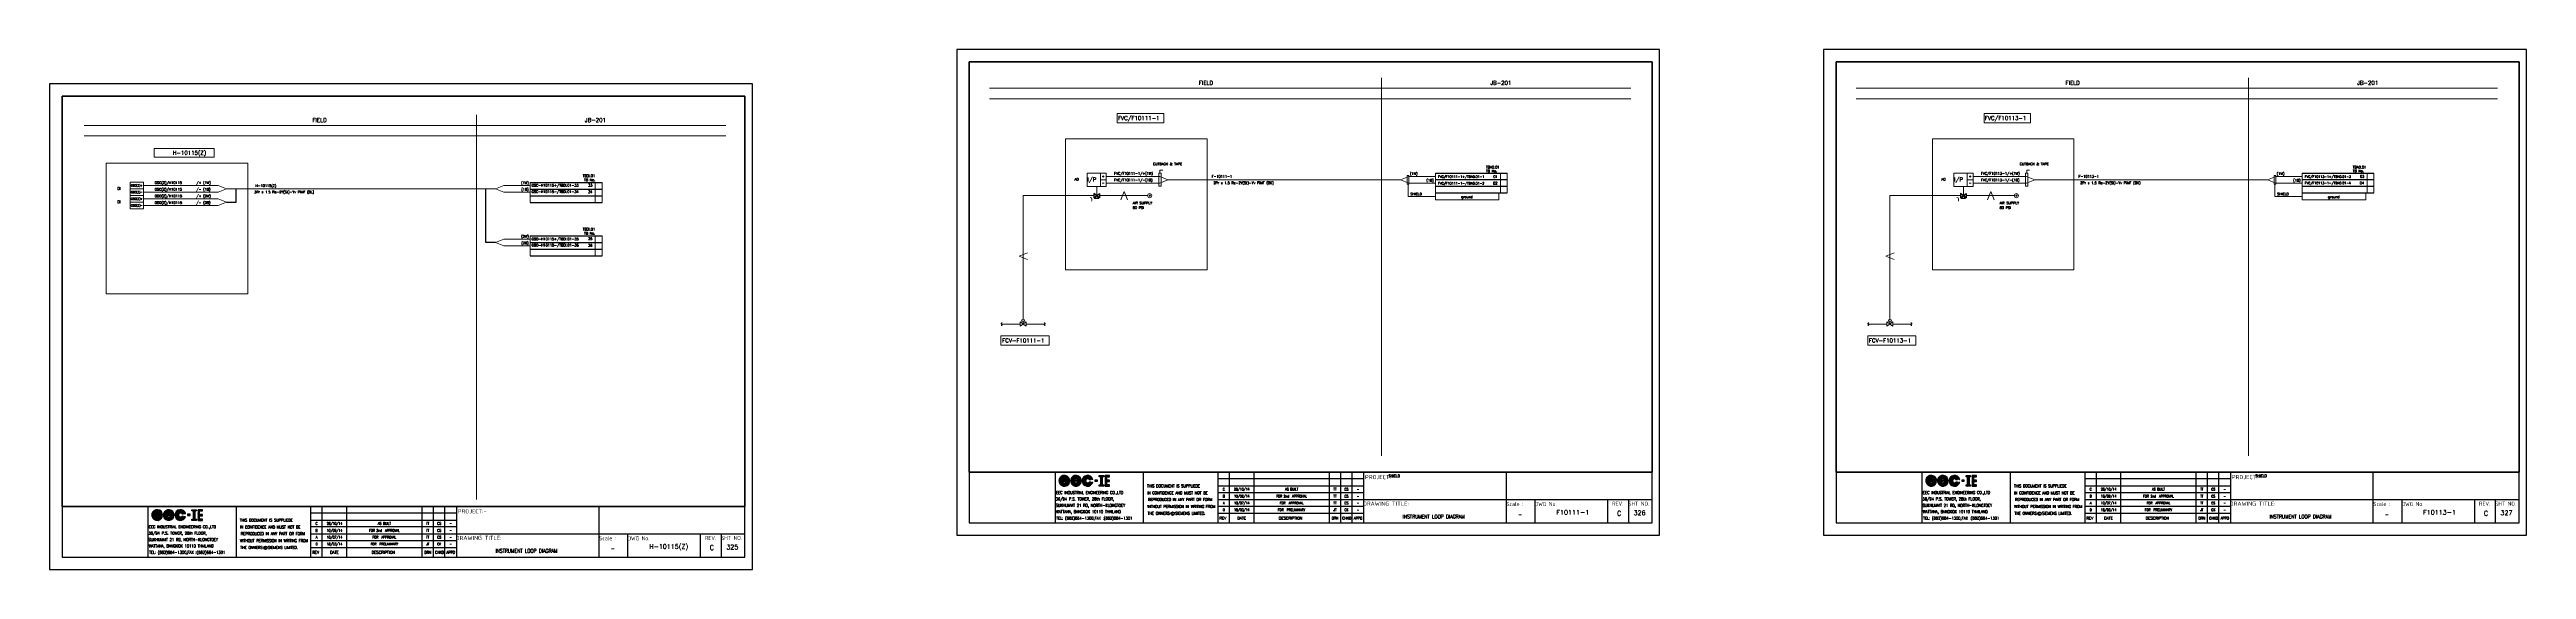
# Model space of a CAD drawing. Header units: millimetres. Extents: x -14942 to 24072, y -50285 to 2207.
# Drawn here: x 14235 to 15726, y -4898 to -4585 of the extents above; entities that cross this region are included whole.
import ezdxf
from ezdxf.enums import TextEntityAlignment as Align

# ---------------------------------------------------------------- set-up
doc = ezdxf.new("R2010")
doc.units = ezdxf.units.MM
doc.header["$MEASUREMENT"] = 0
doc.layers.get('0').update_dxf_attribs({"linetype": 'CONTINUOUS'})
for name, color, linetype in [('52049_PAPER A4$0$Frame_A1', 253, 'CONTINUOUS'), ('BORDER', 3, 'CONTINUOUS'), ('INSTRU', 4, 'CONTINUOUS'), ('INSTRUMENT', 1, 'CONTINUOUS'), ('LINE', 3, 'CONTINUOUS'), ('TEXT', 2, 'CONTINUOUS')]:
    doc.layers.add(name, color=color, linetype=linetype)
doc.styles.add('52049_PAPER A4$0$ISO Proportional', font='isocp.shx')
doc.styles.add('52049_PAPER A4$0$ROMANS', font='isocp.shx')
doc.styles.add('52049_PAPER A4$0$Romans-title', font='romans.shx')
doc.styles.add('ROMANS', font='romans')

# ---------------------------------------------------------------- blocks, each defined once
blk = doc.blocks.new('V-3WAY')
at = {"color": 3, "linetype": 'Continuous'}
for points in [[(1.75, -1.25), (-1.75, 1.25), (-1.75, -1.25), (1.75, 1.25)], [(1.25, -1.75), (-1.25, -1.75), (0, 0)]]:
    blk.add_lwpolyline(points, close=True, dxfattribs=at)
blk = doc.blocks.new('40BK')
at = {"color": 1, "style": 'ROMANS'}
blk.add_text('~', height=2, dxfattribs=at).set_placement((0, 0.2), align=Align.MIDDLE_CENTER)
blk = doc.blocks.new('52049_PAPER A4$0$eec-ie')
at = {"layer": '52049_PAPER A4$0$Frame_A1', "color": 0, "lineweight": -3}
for p, q in [((0, 0), (0.87, 0.87)), ((0, -0.08), (0.3, 0.22)), ((0, -0.16), (0.26, 0.1)), ((0, -0.23), (0.24, 0)), ((0.01, 0.09), (0.78, 0.86)), ((0.04, 0.2), (0.68, 0.83)), ((0.09, 0.32), (0.55, 0.78)), ((0.26, 0.57), (0.3, 0.62)), ((0.34, -0.12), (1, 0.53)), ((0.35, -0.04), (0.92, 0.53)), ((0.35, -0.19), (1.07, 0.52)), ((0.36, 0.05), (0.82, 0.51)), ((0.37, -0.26), (0.66, 0.04)), ((0.39, -0.32), (0.74, 0.04)), ((0.4, 0.17), (0.7, 0.47)), ((0.41, -0.37), (0.82, 0.04)), ((1.69, 0.04), (0.64, 0.04)), ((0.65, 0.57), (0.96, 0.88)), ((0.68, -0.17), (0.9, 0.04)), ((0.76, -0.17), (0.98, 0.04)), ((0.77, 0.62), (1.03, 0.88)), ((0.84, -0.17), (1.05, 0.04)), ((0.87, 0.64), (1.1, 0.87)), ((0.87, 0.25), (1.13, 0.51)), ((0.92, -0.17), (1.13, 0.04)), ((0.95, 0.64), (1.17, 0.86)), ((0.96, 0.26), (1.19, 0.49)), ((1, -0.17), (1.21, 0.04)), ((1.03, 0.64), (1.23, 0.84)), ((1.03, 0.25), (1.24, 0.46)), ((1.07, -0.17), (1.29, 0.04)), ((1.09, 0.24), (1.29, 0.44)), ((1.1, 0.63), (1.29, 0.82)), ((1.15, 0.21), (1.34, 0.4)), ((1.15, -0.17), (1.37, 0.04)), ((1.16, 0.62), (1.35, 0.8)), ((1.19, 0.18), (1.38, 0.37)), ((1.22, 0.6), (1.4, 0.78)), ((1.22, 0.15), (1.54, 0.15)), ((1.23, -0.17), (1.44, 0.04)), ((1.25, 0.15), (1.42, 0.33)), ((1.28, 0.57), (1.45, 0.75)), ((1.31, -0.17), (1.52, 0.04)), ((1.32, 0.15), (1.46, 0.29)), ((1.33, 0.55), (1.5, 0.72)), ((1.38, 0.52), (1.54, 0.69)), ((1.39, -0.17), (1.6, 0.04)), ((1.4, 0.15), (1.49, 0.24)), ((1.42, 0.49), (1.59, 0.65)), ((1.46, 0.45), (1.63, 0.62)), ((1.46, -0.17), (1.68, 0.04)), ((1.48, 0.15), (1.52, 0.19)), ((1.5, 0.41), (1.67, 0.58)), ((1.54, 0.37), (1.71, 0.54)), ((1.54, -0.17), (1.9, 0.18)), ((1.57, 0.33), (1.74, 0.49)), ((1.6, 0.28), (1.77, 0.45)), ((1.62, -0.17), (1.91, 0.12)), ((1.63, 0.23), (1.8, 0.4)), ((1.65, 0.17), (1.83, 0.35)), ((1.67, 0.11), (1.86, 0.3)), ((1.69, 0.05), (1.88, 0.24)), ((1.7, -0.17), (1.93, 0.06)), ((2.09, -0.09), (2.37, 0.19)), ((2.1, -0.01), (2.51, 0.41)), ((2.1, -0.17), (2.34, 0.08)), ((2.11, 0.08), (2.88, 0.86)), ((2.13, 0.18), (2.78, 0.83)), ((2.18, 0.31), (2.65, 0.78)), ((2.31, 0.52), (2.45, 0.65)), ((2.44, -0.05), (3.02, 0.52)), ((2.44, -0.13), (3.1, 0.52)), ((2.45, -0.2), (2.78, 0.13)), ((2.46, 0.04), (2.93, 0.51)), ((2.46, -0.26), (2.76, 0.04)), ((2.48, -0.32), (2.84, 0.04)), ((2.49, 0.15), (2.81, 0.47)), ((2.56, 0.45), (2.97, 0.87)), ((2.72, -0.17), (2.92, 0.04)), ((2.73, 0.04), (3.79, 0.04)), ((2.77, 0.59), (3.06, 0.87)), ((2.79, -0.17), (3, 0.04)), ((2.84, 0.19), (3.17, 0.51)), ((2.87, -0.17), (3.08, 0.04)), ((2.89, 0.63), (3.13, 0.87)), ((2.95, -0.17), (3.15, 0.04)), ((2.98, 0.64), (3.2, 0.86)), ((2.98, 0.26), (3.23, 0.5)), ((3.03, -0.17), (3.23, 0.04)), ((3.06, 0.65), (3.27, 0.85)), ((3.07, 0.26), (3.29, 0.48)), ((3.11, -0.17), (3.31, 0.04)), ((3.14, 0.64), (3.33, 0.83)), ((3.14, 0.25), (3.34, 0.46)), ((3.18, -0.17), (3.39, 0.04)), ((3.2, 0.24), (3.39, 0.43)), ((3.21, 0.63), (3.39, 0.81)), ((3.25, 0.21), (3.44, 0.4)), ((3.26, -0.17), (3.47, 0.04)), ((3.27, 0.62), (3.44, 0.79)), ((3.29, 0.18), (3.48, 0.36)), ((3.62, 0.16), (3.31, 0.16)), ((3.33, 0.6), (3.5, 0.77)), ((3.34, -0.17), (3.54, 0.04)), ((3.36, 0.16), (3.52, 0.32)), ((3.38, 0.57), (3.55, 0.74)), ((3.42, -0.17), (3.62, 0.04)), ((3.43, 0.55), (3.59, 0.71)), ((3.43, 0.16), (3.55, 0.28)), ((3.48, 0.52), (3.64, 0.68)), ((3.5, -0.17), (3.7, 0.04)), ((3.51, 0.16), (3.58, 0.23)), ((3.52, 0.48), (3.68, 0.64)), ((3.57, 0.45), (3.72, 0.61)), ((3.57, -0.17), (3.78, 0.04)), ((3.59, 0.16), (3.61, 0.18)), ((3.6, 0.41), (3.76, 0.57)), ((3.64, 0.37), (3.8, 0.53)), ((3.65, -0.17), (3.99, 0.17)), ((3.67, 0.32), (3.83, 0.48)), ((3.7, 0.27), (3.87, 0.44)), ((3.73, 0.22), (3.9, 0.39)), ((3.73, -0.17), (4, 0.11)), ((3.75, 0.17), (3.92, 0.34)), ((3.77, 0.11), (3.95, 0.28)), ((3.79, 0.05), (3.97, 0.23)), ((3.81, -0.17), (4.02, 0.04)), ((4.18, -0.03), (4.57, 0.36)), ((4.18, -0.11), (4.47, 0.18)), ((4.18, -0.18), (4.43, 0.07)), ((4.19, 0.06), (5, 0.86)), ((4.21, 0.16), (4.9, 0.84)), ((4.25, 0.28), (4.78, 0.8)), ((4.34, 0.45), (4.61, 0.71)), ((4.53, -0.15), (5.2, 0.53)), ((4.53, -0.07), (5.13, 0.53)), ((4.54, 0.02), (5.04, 0.52)), ((4.54, -0.22), (4.86, 0.1)), ((4.57, 0.12), (4.93, 0.49)), ((4.69, 0.48), (5.08, 0.87)), ((4.69, 0.32), (4.73, 0.37)), ((4.88, 0.59), (5.16, 0.88)), ((4.96, 0.2), (5.27, 0.52)), ((4.99, 0.63), (5.24, 0.87)), ((5.08, 0.64), (5.31, 0.86)), ((5.09, 0.25), (5.33, 0.5)), ((5.16, 0.64), (5.37, 0.85)), ((5.17, 0.26), (5.39, 0.48)), ((5.24, 0.64), (5.43, 0.83)), ((5.24, 0.25), (5.44, 0.46)), ((5.3, 0.63), (5.49, 0.82)), ((5.3, 0.23), (5.49, 0.43)), ((5.35, 0.2), (5.54, 0.39)), ((5.37, 0.61), (5.55, 0.79)), ((5.39, 0.17), (5.58, 0.36)), ((5.4, 0.15), (5.72, 0.15)), ((5.42, 0.59), (5.6, 0.77)), ((5.46, 0.15), (5.62, 0.32)), ((5.48, 0.57), (5.65, 0.74)), ((5.53, 0.54), (5.7, 0.71)), ((5.53, 0.15), (5.65, 0.27)), ((5.58, 0.51), (5.74, 0.68)), ((5.61, 0.15), (5.68, 0.23)), ((5.62, 0.47), (5.79, 0.64)), ((5.66, 0.44), (5.83, 0.6)), ((5.69, 0.15), (5.71, 0.18)), ((5.7, 0.4), (5.87, 0.56)), ((5.73, 0.36), (5.9, 0.52)), ((5.77, 0.31), (5.94, 0.48)), ((5.8, 0.26), (5.97, 0.43)), ((5.82, 0.21), (6, 0.38)), ((5.85, 0.15), (6.02, 0.33)), ((6.09, 0.15), (5.85, 0.15)), ((5.92, 0.15), (6.05, 0.28)), ((6, 0.15), (6.07, 0.22)), ((6.08, 0.15), (6.09, 0.16)), ((6.9, 0.04), (6.46, 0.04)), ((6.46, 0.04), (6.46, -0.18)), ((6.46, -0.01), (6.51, 0.04)), ((6.46, -0.09), (6.59, 0.04)), ((6.46, -0.17), (6.66, 0.04)), ((6.52, -0.18), (6.74, 0.04)), ((6.6, -0.18), (6.82, 0.04)), ((6.68, -0.18), (6.9, 0.04)), ((6.9, -0.18), (6.9, 0.04)), ((7.23, 0.68), (7.41, 0.86)), ((7.27, 0.64), (7.49, 0.86)), ((7.35, 0.64), (7.57, 0.86)), ((7.43, 0.64), (7.65, 0.86)), ((7.5, 0.64), (7.72, 0.86)), ((7.51, 0.57), (7.8, 0.86)), ((7.51, 0.49), (7.88, 0.86)), ((7.51, 0.41), (7.96, 0.86)), ((7.51, 0.34), (7.78, 0.61)), ((7.51, 0.26), (7.78, 0.53)), ((7.51, 0.18), (7.78, 0.45)), ((7.51, 0.1), (7.78, 0.38)), ((7.51, 0.02), (7.78, 0.3)), ((7.51, -0.05), (7.78, 0.22)), ((7.51, -0.13), (7.78, 0.14)), ((7.51, -0.21), (7.78, 0.07)), ((7.82, 0.64), (8.04, 0.86)), ((7.89, 0.64), (8.06, 0.81)), ((7.97, 0.64), (8.06, 0.73)), ((8.05, 0.64), (8.06, 0.65)), ((8.33, 0.46), (8.74, 0.86)), ((8.33, 0.54), (8.66, 0.86)), ((8.33, 0.38), (8.82, 0.86)), ((8.33, 0.69), (8.5, 0.86)), ((8.33, 0.62), (8.58, 0.86)), ((8.33, 0.3), (8.61, 0.58)), ((8.33, 0.23), (8.61, 0.5)), ((8.33, 0.15), (8.61, 0.42)), ((8.33, 0.07), (8.61, 0.35)), ((8.33, -0.01), (8.61, 0.27)), ((8.33, -0.09), (8.61, 0.19)), ((8.33, -0.16), (8.61, 0.11)), ((8.33, -0.24), (8.61, 0.03)), ((8.33, -0.4), (8.74, 0.01)), ((8.33, -0.32), (8.66, 0.01)), ((8.33, -0.48), (8.82, 0.01)), ((8.67, 0.64), (8.89, 0.86)), ((8.68, -0.21), (8.9, 0.01)), ((8.75, 0.64), (8.97, 0.86)), ((8.75, -0.21), (8.97, 0.01)), ((8.83, 0.64), (9.05, 0.86)), ((8.83, -0.21), (9.05, 0.01)), ((8.91, 0.64), (9.11, 0.84)), ((8.99, 0.64), (9.11, 0.76)), ((9.06, 0.64), (9.11, 0.69)), ((0.02, -0.3), (0.23, -0.08)), ((0.03, -0.36), (0.23, -0.16)), ((0.05, -0.42), (0.24, -0.23)), ((0.07, -0.47), (0.26, -0.29)), ((0.1, -0.53), (0.27, -0.35)), ((0.12, -0.58), (0.3, -0.4)), ((0.15, -0.63), (0.32, -0.46)), ((0.19, -0.67), (0.35, -0.5)), ((0.22, -0.72), (0.39, -0.55)), ((0.26, -0.76), (0.42, -0.59)), ((0.3, -0.8), (0.46, -0.63)), ((0.34, -0.83), (0.5, -0.67)), ((0.38, -0.87), (0.55, -0.7)), ((0.42, -0.9), (0.59, -0.73)), ((0.44, -0.42), (0.64, -0.22)), ((0.47, -0.47), (0.66, -0.27)), ((0.47, -0.93), (0.65, -0.76)), ((0.5, -0.51), (0.69, -0.32)), ((0.52, -0.96), (0.7, -0.78)), ((0.54, -0.55), (0.73, -0.36)), ((0.58, -0.59), (0.78, -0.39)), ((0.58, -0.98), (0.76, -0.8)), ((0.62, -0.17), (1.94, -0.17)), ((0.63, -0.62), (0.83, -0.42)), ((0.63, -1.01), (0.82, -0.82)), ((0.68, -0.65), (0.89, -0.44)), ((0.69, -1.03), (0.89, -0.83)), ((0.73, -0.67), (0.96, -0.45)), ((0.75, -1.04), (0.96, -0.83)), ((0.79, -0.69), (1.04, -0.44)), ((0.82, -1.05), (1.04, -0.83)), ((0.85, -0.71), (1.19, -0.37)), ((0.89, -1.06), (1.14, -0.81)), ((0.92, -0.72), (1.29, -0.34)), ((0.96, -1.07), (1.25, -0.77)), ((1, -0.72), (1.37, -0.34)), ((1.04, -1.06), (1.76, -0.34)), ((1.09, -0.71), (1.45, -0.34)), ((1.13, -1.05), (1.84, -0.34)), ((1.2, -0.67), (1.53, -0.34)), ((1.54, -0.34), (1.22, -0.34)), ((1.23, -1.03), (1.9, -0.36)), ((1.35, -0.99), (1.86, -0.48)), ((1.53, -0.88), (1.76, -0.66)), ((1.65, -0.38), (1.68, -0.34)), ((1.91, -0.34), (1.66, -0.34)), ((1.78, -0.17), (1.94, -0.01)), ((1.85, -0.17), (1.94, -0.09)), ((1.93, -0.17), (1.94, -0.17)), ((2.1, -0.24), (2.32, -0.02)), ((2.11, -0.3), (2.32, -0.1)), ((2.13, -0.36), (2.32, -0.17)), ((2.15, -0.42), (2.33, -0.24)), ((2.17, -0.48), (2.35, -0.3)), ((2.2, -0.53), (2.37, -0.36)), ((2.22, -0.58), (2.39, -0.42)), ((2.25, -0.63), (2.42, -0.47)), ((2.29, -0.68), (2.45, -0.51)), ((2.32, -0.72), (2.48, -0.56)), ((2.36, -0.76), (2.52, -0.6)), ((2.4, -0.8), (2.56, -0.64)), ((2.44, -0.84), (2.6, -0.68)), ((2.48, -0.87), (2.64, -0.71)), ((2.51, -0.38), (2.71, -0.17)), ((2.53, -0.9), (2.69, -0.74)), ((2.54, -0.43), (2.73, -0.23)), ((2.57, -0.47), (2.76, -0.28)), ((2.58, -0.93), (2.74, -0.77)), ((2.6, -0.51), (2.79, -0.33)), ((2.63, -0.96), (2.8, -0.79)), ((2.64, -0.55), (2.83, -0.37)), ((2.68, -0.98), (2.86, -0.81)), ((2.69, -0.59), (2.87, -0.4)), ((4.02, -0.17), (2.71, -0.17)), ((2.73, -0.62), (2.93, -0.43)), ((2.74, -1.01), (2.92, -0.82)), ((2.78, -0.65), (2.99, -0.44)), ((2.8, -1.02), (2.99, -0.83)), ((2.84, -0.67), (3.06, -0.45)), ((2.86, -1.04), (3.06, -0.84)), ((2.9, -0.69), (3.14, -0.44)), ((2.92, -1.05), (3.14, -0.83)), ((2.96, -0.7), (3.32, -0.35)), ((2.99, -1.06), (3.24, -0.81)), ((3.03, -0.71), (3.39, -0.35)), ((3.07, -1.06), (3.36, -0.77)), ((3.11, -0.71), (3.47, -0.35)), ((3.15, -1.06), (3.86, -0.35)), ((3.2, -0.7), (3.55, -0.35)), ((3.24, -1.04), (3.94, -0.35)), ((3.31, -0.35), (3.62, -0.35)), ((3.32, -0.65), (3.62, -0.36)), ((3.35, -1.02), (3.98, -0.38)), ((3.48, -0.97), (3.93, -0.51)), ((3.74, -0.39), (3.78, -0.35)), ((3.76, -0.35), (3.99, -0.35)), ((3.89, -0.17), (4.02, -0.03)), ((3.96, -0.17), (4.03, -0.11)), ((4.19, -0.25), (4.42, -0.03)), ((4.21, -0.32), (4.41, -0.11)), ((4.22, -0.38), (4.42, -0.18)), ((4.24, -0.44), (4.43, -0.25)), ((4.26, -0.49), (4.45, -0.31)), ((4.29, -0.54), (4.47, -0.37)), ((4.32, -0.59), (4.49, -0.42)), ((4.35, -0.64), (4.52, -0.47)), ((4.38, -0.69), (4.55, -0.52)), ((4.42, -0.73), (4.58, -0.56)), ((4.45, -0.77), (4.62, -0.6)), ((4.49, -0.81), (4.66, -0.64)), ((4.53, -0.84), (4.7, -0.68)), ((4.56, -0.28), (4.8, -0.03)), ((4.58, -0.33), (4.8, -0.11)), ((4.58, -0.88), (4.75, -0.71)), ((4.6, -0.39), (4.81, -0.18)), ((4.62, -0.91), (4.8, -0.74)), ((4.63, -0.44), (4.83, -0.24)), ((4.66, -0.48), (4.86, -0.29)), ((4.67, -0.94), (4.85, -0.77)), ((4.7, -0.52), (4.89, -0.33)), ((4.72, -0.97), (4.9, -0.79)), ((4.74, -0.56), (4.93, -0.37)), ((4.78, -0.6), (4.98, -0.4)), ((4.78, -0.99), (4.96, -0.81)), ((4.83, -0.63), (5.03, -0.43)), ((4.83, -1.01), (5.03, -0.82)), ((4.88, -0.66), (5.09, -0.44)), ((4.89, -1.03), (5.1, -0.83)), ((4.93, -0.68), (5.17, -0.45)), ((4.96, -1.05), (5.17, -0.83)), ((4.99, -0.7), (5.26, -0.43)), ((5.02, -1.06), (5.26, -0.82)), ((5.06, -0.71), (5.43, -0.34)), ((5.09, -1.06), (5.36, -0.8)), ((5.13, -0.72), (5.5, -0.34)), ((5.17, -1.07), (5.49, -0.75)), ((5.21, -0.71), (5.58, -0.34)), ((5.25, -1.06), (5.97, -0.34)), ((5.3, -0.7), (5.66, -0.34)), ((5.35, -1.05), (6.05, -0.34)), ((5.72, -0.34), (5.4, -0.34)), ((5.43, -0.65), (5.71, -0.37)), ((5.45, -1.02), (6.07, -0.4)), ((5.58, -0.96), (6.02, -0.53)), ((5.81, -0.43), (5.89, -0.34)), ((5.85, -0.34), (6.09, -0.34)), ((6.46, -0.18), (6.9, -0.18)), ((6.75, -0.18), (6.9, -0.04)), ((6.83, -0.18), (6.9, -0.12)), ((7.23, -0.95), (7.34, -0.84)), ((7.23, -0.88), (7.26, -0.84)), ((7.23, -1.03), (7.42, -0.84)), ((7.28, -1.07), (7.5, -0.84)), ((7.35, -1.07), (7.78, -0.64)), ((7.43, -1.07), (7.78, -0.71)), ((7.51, -0.29), (7.78, -0.01)), ((7.51, -0.37), (7.78, -0.09)), ((7.51, -0.44), (7.78, -0.17)), ((7.51, -0.52), (7.78, -0.25)), ((7.51, -0.6), (7.78, -0.32)), ((7.51, -0.68), (7.78, -0.4)), ((7.51, -0.76), (7.78, -0.48)), ((7.51, -0.83), (7.78, -0.56)), ((7.51, -1.07), (7.78, -0.79)), ((7.59, -1.07), (7.81, -0.84)), ((7.67, -1.07), (7.89, -0.84)), ((7.74, -1.07), (7.96, -0.84)), ((7.82, -1.07), (8.04, -0.84)), ((7.9, -1.07), (8.06, -0.91)), ((7.98, -1.07), (8.06, -0.98)), ((8.06, -1.07), (8.06, -1.06)), ((8.33, -0.55), (8.61, -0.28)), ((8.33, -0.63), (8.61, -0.36)), ((8.33, -0.71), (8.61, -0.43)), ((8.33, -0.79), (8.61, -0.51)), ((8.33, -0.86), (8.61, -0.59)), ((8.33, -0.94), (8.61, -0.67)), ((8.33, -1.02), (8.61, -0.75)), ((8.37, -1.07), (8.61, -0.82)), ((8.45, -1.07), (8.67, -0.84)), ((8.52, -1.07), (8.74, -0.84)), ((8.6, -1.07), (8.82, -0.84)), ((8.68, -1.07), (8.9, -0.84)), ((8.76, -1.07), (8.98, -0.84)), ((8.84, -1.07), (9.06, -0.84)), ((8.91, -0.21), (9.11, -0.02)), ((8.91, -1.07), (9.11, -0.87)), ((8.99, -0.21), (9.11, -0.09)), ((8.99, -1.07), (9.11, -0.95)), ((9.07, -0.21), (9.11, -0.17)), ((9.07, -1.07), (9.11, -1.03))]:
    blk.add_line(p, q, dxfattribs=at)
for points in [[(7.23, 0.86), (8.06, 0.86), (8.06, 0.64), (7.78, 0.64), (7.78, -0.84), (8.06, -0.84), (8.06, -1.07), (7.23, -1.07), (7.23, -0.84), (7.51, -0.84), (7.51, 0.64), (7.23, 0.64)], [(8.61, 0.01), (8.61, 0.64), (9.11, 0.64), (9.11, 0.86), (8.33, 0.86), (8.33, -1.07), (9.11, -1.07), (9.11, -0.84), (8.61, -0.84), (8.61, -0.21), (9.11, -0.21), (9.11, 0.01)]]:
    blk.add_lwpolyline(points, close=True, dxfattribs=at)
for centre, radius, start, end in [((0.97, -0.09), 0.972, 355.3439, 345.1466), ((0.97, -0.09), 0.737, 10.5243, 340.256), ((0.97, -0.09), 0.623, 23.5697, 336.4303), ((0.97, -0.09), 0.354, 44.7876, 157.6107), ((3.06, -0.09), 0.967, 355.6074, 344.7747), ((3.06, -0.09), 0.742, 10.0766, 339.9937), ((3.06, -0.09), 0.618, 24.2545, 335.7455), ((3.06, -0.09), 0.358, 45.1096, 158.7579), ((5.15, -0.09), 0.972, 14.8534, 345.1466), ((5.15, -0.09), 0.737, 19.744, 340.256), ((5.15, -0.09), 0.623, 23.5697, 336.4303), ((5.15, -0.09), 0.354, 44.7876, 315.2124), ((0.97, -0.09), 0.354, 192.8901, 315.2124), ((3.06, -0.09), 0.358, 191.9242, 314.8904)]:
    blk.add_arc(centre, radius, start, end, dxfattribs=at)
blk = doc.blocks.new('52049_PAPER A4$0$eec logo')
at = {"color": 7, "xscale": 2.786697286423482, "yscale": 2.786697286423482, "zscale": 2.786697286423482}
blk.add_blockref('52049_PAPER A4$0$eec-ie', (50, 25.9), dxfattribs=at)
blk = doc.blocks.new('A$C089E5181')
at = {"color": 3}
for p, q in [((-415.5, 38), (-4.5, 38)), ((-363.9, 38), (-363.9, 7.5)), ((-310.8, 38), (-310.8, 7.5)), ((-265.7, 7.5), (-265.7, 38)), ((-258.9, 7.5), (-258.9, 38)), ((-244.1, 7.5), (-244.1, 38)), ((-198.8, 7.5), (-198.8, 38)), ((-191.9, 7.5), (-191.9, 38)), ((-185.1, 7.5), (-185.1, 38)), ((-178.2, 38), (-178.2, 7.5)), ((-92.4, 38), (-92.4, 7.5)), ((-178.2, 21.5), (-4.5, 21.5)), ((-75.1, 21.5), (-75.1, 7.5)), ((-31.4, 21.5), (-31.4, 7.5)), ((-18.8, 21.5), (-18.8, 7.5)), ((-265.7, 13.2), (-178.2, 13.2))]:
    blk.add_line(p, q, dxfattribs=at)
at = {"color": 1}
for p, q in [((-178.2, 33.9), (-265.7, 33.9)), ((-265.7, 29.7), (-178.2, 29.7)), ((-178.2, 25.6), (-265.7, 25.6)), ((-265.7, 21.5), (-178.2, 21.5)), ((-178.2, 17.3), (-265.7, 17.3))]:
    blk.add_line(p, q, dxfattribs=at)
at = {"color": 7}
for p, q in [((-4.5, 38), (-96.4, 38)), ((-92.4, 38), (-92.4, 19.9))]:
    blk.add_line(p, q, dxfattribs=at)
blk.add_lwpolyline([(0, 0), (0, 292.5), (-423, 292.5), (-423, 0)], close=True, dxfattribs=at)
blk.add_lwpolyline([(-415.5, 285), (-4.5, 285), (-4.5, 38), (-415.5, 38)], close=True)
at = {"color": 3}
blk.add_lwpolyline([(-4.5, 7.5), (-4.5, 285), (-415.5, 285), (-415.5, 7.5)], close=True, dxfattribs=at)
at = {"color": 2}
blk.add_circle((-293.1, 13), 1.05, dxfattribs=at)
at = {"color": 3, "xscale": 1.200000000000001, "yscale": 1.200000000000001, "zscale": 1.200000000000001}
blk.add_blockref('52049_PAPER A4$0$eec logo', (-421.5, 2), dxfattribs=at)
at = {"color": 2, "style": '52049_PAPER A4$0$Romans-title', "width": 0.8}
for s, p in [('THIS DOCUMENT IS SUPPLIEDE', (-292.6, 29.7)), ('IN CONFIDENCE AND MUST NOT BE', (-290.2, 25.5)), (' WITHOUT PERMISSION IN WRITING FROM ', (-287.9, 17.3)), (' REPRODUCED IN ANY PART OR FORM', (-289.1, 21.5)), ('THE OWNERS   SIEMENS LIMITED. ', (-290.3, 13.2))]:
    blk.add_text(s, height=1.75, dxfattribs=at).set_placement(p, align=Align.MIDDLE)
at = {"color": 2, "style": '52049_PAPER A4$0$ISO Proportional'}
for s, height, p in [('PROJECT:-', 2.48, (-168.6, 35)), ('DRAWING TITLE:', 2.482, (-164.8, 19))]:
    blk.add_text(s, height=height, dxfattribs=at).set_placement(p, align=Align.MIDDLE_CENTER)
at = {"color": 2, "style": '52049_PAPER A4$0$Romans-title'}
for s, height, width, p in [('36/94 P.S. TOWER, 28th FLOOR,', 1.75, 0.9, (-363.5, 21, -1.8)), ('SUKHUMVIT 21 RD, NORTH-KLONGTOEY', 1.75, 0.9, (-363.5, 17.1, -1.8)), ('WATTANA, BANGKOK 10110 THAILAND ', 1.75, 0.9, (-363.3, 13.3, -1.8)), ('EEC INDUSTRIAL ENGINEERING CO.,LTD', 1.75, 0.9, (-363.3, 24.8)), ('TEL: (662)664-1300,FAX :(662)664-1301', 1.75, 0.9, (-363.1, 9.4, -1.8)), ('DRN', 1.65, 0.8, (-197.4, 9.5)), ('CHKD', 1.65, 0.8, (-191, 9.5)), ('APPD', 1.65, 0.8, (-184.1, 9.5))]:
    blk.add_text(s, height=height, dxfattribs=dict(at, width=width)).set_placement(p)
at = {"color": 2}
for s, height, style, width, p in [('C', 1.5, '52049_PAPER A4$0$Romans-title', 0.8, (-262.3, 27.7)), ('A', 1.5, '52049_PAPER A4$0$Romans-title', 0.8, (-262.3, 19.4)), ('0', 1.5, '52049_PAPER A4$0$Romans-title', 0.8, (-262.3, 15.3)), ('B', 1.5, '52049_PAPER A4$0$Romans-title', 0.8, (-262.3, 23.5)), ('28/10/14', 1.5, '52049_PAPER A4$0$Romans-title', 0.8, (-251.5, 27.7)), ('10/09/14', 1.5, '52049_PAPER A4$0$Romans-title', 0.8, (-251.5, 23.5)), ('10/07/14', 1.5, '52049_PAPER A4$0$Romans-title', 0.8, (-251.5, 19.4)), ('18/03/14', 1.5, '52049_PAPER A4$0$Romans-title', 0.8, (-251.5, 15.3)), ('FOR 2nd  APPROVAL', 1.5, '52049_PAPER A4$0$Romans-title', 0.8, (-221.5, 23.5)), ('FOR  PRELIMINARY', 1.5, '52049_PAPER A4$0$Romans-title', 0.8, (-221.5, 15.3)), ('FOR  APPROVAL', 1.5, '52049_PAPER A4$0$Romans-title', 0.8, (-221.5, 19.4)), ('AS BUILT', 1.5, '52049_PAPER A4$0$Romans-title', 0.8, (-221.5, 27.7)), ('TT', 1.5, '52049_PAPER A4$0$Romans-title', 0.8, (-195.4, 27.7)), ('TT', 1.5, '52049_PAPER A4$0$Romans-title', 0.8, (-195.4, 23.5)), ('TT', 1.5, '52049_PAPER A4$0$Romans-title', 0.8, (-195.4, 19.4)), ('JT', 1.5, '52049_PAPER A4$0$Romans-title', 0.8, (-195.4, 15.3)), ('CS', 1.5, '52049_PAPER A4$0$Romans-title', 0.8, (-188.5, 27.7)), ('CS', 1.5, '52049_PAPER A4$0$Romans-title', 0.8, (-188.5, 23.5)), ('CS', 1.5, '52049_PAPER A4$0$Romans-title', 0.8, (-188.5, 19.4)), ('CK', 1.5, '52049_PAPER A4$0$Romans-title', 0.8, (-188.5, 15.3)), ('-', 1.5, '52049_PAPER A4$0$Romans-title', 0.8, (-181.6, 27.7)), ('-', 1.5, '52049_PAPER A4$0$Romans-title', 0.8, (-181.6, 23.5)), ('-', 1.5, '52049_PAPER A4$0$Romans-title', 0.8, (-181.6, 19.4)), ('-', 1.5, '52049_PAPER A4$0$Romans-title', 0.8, (-181.6, 15.3)), ('Scale :', 2.48, '52049_PAPER A4$0$ROMANS', 0.9, (-87.1, 18.8)), ('DWG No.', 2.48, '52049_PAPER A4$0$ROMANS', 0.9, (-68.6, 18.8)), ('REV.', 2.48, '52049_PAPER A4$0$ROMANS', 0.9, (-25.2, 19)), ('SHT NO.', 2.48, '52049_PAPER A4$0$ROMANS', 0.9, (-12.6, 19)), ('-', 2.25, '52049_PAPER A4$0$Romans-title', 0.8, (-84, 12.5)), ('C', 3, '52049_PAPER A4$0$Romans-title', 0.8, (-24.4, 13.2))]:
    blk.add_text(s, height=height, dxfattribs=dict(at, style=style, width=width)).set_placement(p, align=Align.MIDDLE_CENTER)
at = {"color": 2, "style": '52049_PAPER A4$0$Romans-title'}
blk.add_text('C', height=1.19, dxfattribs=at).set_placement((-293.1, 13), align=Align.MIDDLE)
for s, height, p in [('REV', 1.65, (-264.9, 9.5)), ('DATE', 1.65, (-254.2, 9.5)), ('DESCRIPTION', 1.655, (-229.2, 9.5))]:
    blk.add_text(s, height=height, dxfattribs=at).set_placement(p)
at = {"layer": 'TEXT', "style": 'ROMANS', "width": 0.8}
blk.add_text('INSTRUMENT LOOP DIAGRAM ', height=2.25, dxfattribs=at).set_placement((-135.3, 11.2), align=Align.MIDDLE_CENTER)
blk = doc.blocks.new('Box')
at = {"layer": 'INSTRU', "color": 7, "lineweight": 13}
for p, q in [((660.5, -1853.3), (660.5, -1865.3)), ((699.6, -1853.3), (699.6, -1865.3)), ((703.7, -1853.3), (703.7, -1865.3))]:
    blk.add_line(p, q, dxfattribs=at)
at = {"layer": 'INSTRUMENT', "color": 7}
for p, q in [((660.5, -1853.3), (703.7, -1853.3)), ((660.5, -1857.3), (703.7, -1857.3)), ((660.5, -1861.3), (703.7, -1861.3)), ((660.5, -1865.3), (703.7, -1865.3))]:
    blk.add_line(p, q, dxfattribs=at)
blk = doc.blocks.new('AA')
at = {"layer": 'INSTRU', "color": 7, "lineweight": 13}
for p, q in [((660.4, -1836.1), (674.5, -1836.1)), ((660.4, -1836.1), (660.4, -1840.1)), ((660.4, -1840.1), (698.6, -1840.1)), ((667.7, -1836.1), (698.6, -1836.1)), ((698.6, -1836.1), (698.6, -1840.1))]:
    blk.add_line(p, q, dxfattribs=at)
at = {"layer": 'TEXT', "color": 7, "lineweight": 13, "style": 'ROMANS'}
blk.add_text('ground', height=1.5, dxfattribs=at).set_placement((675.9, -1839.1))

msp = doc.modelspace()

# ---------------------------------------------------------------- linework, layer by layer
at = {"color": 7, "lineweight": 13}
for p, q in [((14819.6, -4748.6), (14823.1, -4751.1)), ((14819.6, -4751.1), (14823.1, -4748.6)), ((14819.6, -4748.6), (14819.6, -4751.1)), ((14820.3, -4748), (14822.4, -4748)), ((14821.3, -4749.9), (14821.3, -4748)), ((14823.1, -4748.6), (14823.1, -4751.1)), ((15341.2, -4748.6), (15344.7, -4751.1)), ((15341.2, -4751.1), (15344.7, -4748.6)), ((15341.2, -4748.6), (15341.2, -4751.1)), ((15341.9, -4748), (15344, -4748)), ((15343, -4749.9), (15343, -4748)), ((15344.7, -4748.6), (15344.7, -4751.1))]:
    msp.add_line(p, q, dxfattribs=at)
for centre in [(14897.5, -4672.5), (15419.1, -4672.5)]:
    msp.add_circle(centre, 1.25, dxfattribs=at)
at = {"layer": 'BORDER', "color": 7, "lineweight": 13, "ltscale": 2.5}
for p, q in [((15037, -4601.6), (15037, -4829.2)), ((15558.7, -4601.6), (15558.7, -4829.2)), ((14492.3, -4623.9), (14492.3, -4855.5))]:
    msp.add_line(p, q, dxfattribs=at)
at = {"layer": 'BORDER', "color": 7, "lineweight": 13}
for p, q in [((14801, -4607.9), (15187, -4607.9)), ((14801, -4614.2), (15187, -4614.2)), ((15322.6, -4607.9), (15708.7, -4607.9)), ((15322.6, -4614.2), (15708.7, -4614.2)), ((14256.2, -4630.2), (14642.3, -4630.2)), ((14256.2, -4636.5), (14642.3, -4636.5))]:
    msp.add_line(p, q, dxfattribs=at)
at = {"layer": 'INSTRU', "color": 7, "lineweight": 13}
for p, q in [((14283.9, -4664.5), (14291.9, -4664.5)), ((14283.9, -4664.5), (14283.9, -4668.5)), ((14291.9, -4664.5), (14291.9, -4668.5)), ((14859.8, -4659), (14871.3, -4659)), ((14859.8, -4659), (14859.8, -4667)), ((14867.8, -4659), (14867.8, -4667)), ((14867.8, -4663), (14871.3, -4663)), ((14871.3, -4659), (14871.3, -4663)), ((14871.3, -4663), (14871.3, -4667)), ((15381.5, -4659), (15393, -4659)), ((15381.5, -4659), (15381.5, -4667)), ((15389.5, -4659), (15389.5, -4667)), ((15389.5, -4663), (15393, -4663)), ((15393, -4659), (15393, -4663)), ((15393, -4663), (15393, -4667)), ((14283.9, -4668.5), (14291.9, -4668.5)), ((14283.9, -4668.5), (14283.9, -4672.5)), ((14283.9, -4672.5), (14291.9, -4672.5)), ((14283.9, -4672.5), (14291.9, -4672.5)), ((14283.9, -4672.5), (14291.9, -4672.5)), ((14283.9, -4672.5), (14283.9, -4676.5)), ((14283.9, -4676.5), (14291.9, -4676.5)), ((14283.9, -4676.5), (14283.9, -4680.5)), ((14283.9, -4680.5), (14291.9, -4680.5)), ((14283.9, -4680.5), (14291.9, -4680.5)), ((14291.9, -4668.5), (14291.9, -4672.5)), ((14291.9, -4672.5), (14291.9, -4676.5)), ((14291.9, -4676.5), (14291.9, -4680.5)), ((14859.8, -4667), (14871.3, -4667)), ((14863.3, -4667), (14871.3, -4667)), ((15381.5, -4667), (15393, -4667)), ((15385, -4667), (15393, -4667))]:
    msp.add_line(p, q, dxfattribs=at)
at = {"layer": 'INSTRUMENT', "color": 7}
for p, q in [((14341.9, -4676.5), (14347.6, -4676.5)), ((14347.6, -4676.5), (14347.6, -4668.5)), ((14498, -4700.7), (14498, -4668.5)), ((14503.8, -4700.7), (14498, -4700.7))]:
    msp.add_line(p, q, dxfattribs=at)
at = {"layer": 'LINE', "color": 7, "lineweight": 13}
for p, q in [((14878, -4623), (14905.9, -4623)), ((14878, -4623), (14878, -4628.6)), ((14878, -4628.6), (14905.9, -4628.6)), ((14905.9, -4623), (14905.9, -4628.6)), ((15399.7, -4623), (15427.6, -4623)), ((15399.7, -4623), (15399.7, -4628.6)), ((15399.7, -4628.6), (15427.6, -4628.6)), ((15427.6, -4623), (15427.6, -4628.6)), ((14298.4, -4644.1), (14334.4, -4644.1)), ((14298.4, -4644.1), (14298.4, -4649.3)), ((14298.4, -4649.3), (14334.4, -4649.3)), ((14334.4, -4644.1), (14334.4, -4649.3)), ((14871.3, -4661), (14903.5, -4661)), ((14871.3, -4665), (14903.5, -4665)), ((14903, -4658.9), (14903, -4666.9)), ((14903, -4658.9), (14904.3, -4658.9)), ((14908.5, -4663), (14903.5, -4661)), ((14903.5, -4665), (14908.5, -4663)), ((14903.6, -4658.9), (14903.6, -4657.2)), ((14903.6, -4657.2), (14905.3, -4657.2)), ((14904.3, -4658.9), (14904.3, -4666.9)), ((14908.5, -4663), (15040.7, -4663)), ((15048.5, -4663), (15040.7, -4663)), ((15048.5, -4663), (15053.5, -4661)), ((15048.5, -4663), (15053.5, -4665)), ((15053.5, -4660.4), (15052.5, -4660.4)), ((15052.5, -4660.4), (15052.5, -4665.6)), ((15053.5, -4665.6), (15052.5, -4665.6)), ((15053, -4665.6), (15053, -4673)), ((15053.5, -4660.4), (15053.5, -4665.6)), ((15069.4, -4661), (15053.5, -4661)), ((15069.4, -4665), (15053.5, -4665)), ((15393, -4661), (15425.1, -4661)), ((15393, -4665), (15425.1, -4665)), ((15424.6, -4658.9), (15424.6, -4666.9)), ((15424.6, -4658.9), (15425.9, -4658.9)), ((15430.1, -4663), (15425.1, -4661)), ((15425.1, -4665), (15430.1, -4663)), ((15425.3, -4658.9), (15425.3, -4657.2)), ((15425.3, -4657.2), (15426.9, -4657.2)), ((15425.9, -4658.9), (15425.9, -4666.9)), ((15430.1, -4663), (15562.4, -4663)), ((15570.2, -4663), (15562.4, -4663)), ((15570.2, -4663), (15575.2, -4661)), ((15570.2, -4663), (15575.2, -4665)), ((15575.2, -4660.4), (15574.2, -4660.4)), ((15574.2, -4660.4), (15574.2, -4665.6)), ((15575.2, -4665.6), (15574.2, -4665.6)), ((15574.7, -4665.6), (15574.7, -4673)), ((15575.2, -4660.4), (15575.2, -4665.6)), ((15591.1, -4661), (15575.2, -4661)), ((15591.1, -4665), (15575.2, -4665)), ((14291.9, -4666.5), (14336.9, -4666.5)), ((14291.9, -4670.5), (14336.9, -4670.5)), ((14291.9, -4674.5), (14336.9, -4674.5)), ((14291.9, -4678.5), (14336.9, -4678.5)), ((14341.9, -4668.5), (14336.9, -4666.5)), ((14336.9, -4670.5), (14341.9, -4668.5)), ((14341.9, -4676.5), (14336.9, -4674.5)), ((14336.9, -4678.5), (14341.9, -4676.5)), ((14341.9, -4668.5), (14503.8, -4668.5)), ((14503.8, -4668.5), (14508.8, -4666.5)), ((14503.8, -4668.5), (14508.8, -4670.5)), ((14524.7, -4666.5), (14508.8, -4666.5)), ((14524.7, -4670.5), (14508.8, -4670.5)), ((14863.8, -4672.5), (14821.3, -4672.5)), ((14821.3, -4672.5), (14821.3, -4747)), ((14862.7, -4675.4), (14862.7, -4674.6)), ((14865.6, -4667), (14865.6, -4672.5)), ((14867.3, -4672.5), (14896.2, -4672.5)), ((14882.1, -4670), (14880.1, -4675)), ((14884.1, -4675), (14882.1, -4670)), ((14903, -4666.9), (14904.3, -4666.9)), ((15069.4, -4673), (15053, -4673)), ((15385.5, -4672.5), (15343, -4672.5)), ((15343, -4672.5), (15343, -4747)), ((15384.3, -4675.4), (15384.3, -4674.6)), ((15387.2, -4667), (15387.2, -4672.5)), ((15389, -4672.5), (15417.9, -4672.5)), ((15403.7, -4670), (15401.7, -4675)), ((15405.7, -4675), (15403.7, -4670)), ((15424.6, -4666.9), (15425.9, -4666.9)), ((15591.1, -4673), (15574.7, -4673)), ((14503.8, -4700.7), (14508.8, -4698.7)), ((14503.8, -4700.7), (14508.8, -4702.7)), ((14524.7, -4698.7), (14508.8, -4698.7)), ((14524.7, -4702.7), (14508.8, -4702.7)), ((14823.9, -4707), (14818.9, -4709)), ((14818.9, -4709), (14823.9, -4711)), ((15345.5, -4707), (15340.5, -4709)), ((15340.5, -4709), (15345.5, -4711)), ((14819.6, -4749.9), (14808.4, -4749.9)), ((14823.1, -4749.9), (14834.2, -4749.9)), ((15341.2, -4749.9), (15330.1, -4749.9)), ((15344.7, -4749.9), (15355.9, -4749.9)), ((14807.9, -4756.9), (14836.9, -4756.9)), ((14807.9, -4756.9), (14807.9, -4762.5)), ((14807.9, -4762.5), (14836.9, -4762.5)), ((14836.9, -4756.9), (14836.9, -4762.5)), ((15329.6, -4756.9), (15358.6, -4756.9)), ((15329.6, -4756.9), (15329.6, -4762.5)), ((15329.6, -4762.5), (15358.6, -4762.5)), ((15358.6, -4756.9), (15358.6, -4762.5))]:
    msp.add_line(p, q, dxfattribs=at)
at = {"layer": 'LINE', "color": 7, "lineweight": 13, "ltscale": 8}
for p, q in [((14846.8, -4717.1), (14846.8, -4638.4)), ((14932, -4638.4), (14846.8, -4638.4)), ((14932, -4717.1), (14932, -4638.4)), ((15368.5, -4717.1), (15368.5, -4638.4)), ((15453.7, -4638.4), (15368.5, -4638.4)), ((15453.7, -4717.1), (15453.7, -4638.4)), ((14269.5, -4731.6), (14269.5, -4652.9)), ((14354.7, -4652.9), (14269.5, -4652.9)), ((14354.7, -4731.6), (14354.7, -4652.9)), ((14932, -4717.1), (14846.8, -4717.1)), ((15453.7, -4717.1), (15368.5, -4717.1)), ((14354.7, -4731.6), (14269.5, -4731.6))]:
    msp.add_line(p, q, dxfattribs=at)
at = {"layer": 'LINE', "color": 7, "lineweight": 13}
for centre in [(14897.5, -4672.5), (15419.1, -4672.5)]:
    msp.add_circle(centre, 0.4, dxfattribs=at)
for centre, radius, end in [((14861.7, -4674.6), 1, 90), ((15383.3, -4674.6), 1, 90), ((14821.3, -4748), 1.05, 180), ((15343, -4748), 1.05, 180)]:
    msp.add_arc(centre, radius, 0, end, dxfattribs=at)
for points in [[(14862.9, -4675.4), (14862.4, -4675.4), (14862.7, -4676.4)], [(15384.6, -4675.4), (15384.1, -4675.4), (15384.3, -4676.4)]]:
    msp.add_solid(points, dxfattribs=at)

# ---------------------------------------------------------------- block references
at = {"layer": 'INSTRUMENT', "color": 1}
for name, p in [('Box', (13864.2, -2811.3)), ('Box', (14409, -2805.6)), ('Box', (14930.6, -2805.6)), ('AA', (14409, -2834.9)), ('AA', (14930.7, -2834.9)), ('Box', (13864.2, -2843.5))]:
    msp.add_blockref(name, p, dxfattribs=at)
at = {"layer": 'LINE', "color": 7, "lineweight": 13}
for name, p in [('A$C089E5181', (15204.4, -4877)), ('A$C089E5181', (15726.1, -4877)), ('A$C089E5181', (14658.4, -4897.6)), ('V-3WAY', (14865.6, -4672.5)), ('V-3WAY', (15387.2, -4672.5))]:
    msp.add_blockref(name, p, dxfattribs=at)
at = {"layer": 'LINE', "color": 7, "lineweight": 13, "xscale": -1, "rotation": 270}
for p in [(14808.3, -4749.9), (15329.9, -4749.9)]:
    msp.add_blockref('40BK', p, dxfattribs=at)
at = {"layer": 'LINE', "color": 7, "lineweight": 13, "rotation": 90}
for p in [(14834.4, -4749.9), (15356, -4749.9)]:
    msp.add_blockref('40BK', p, dxfattribs=at)

# ---------------------------------------------------------------- texts
at = {"layer": 'TEXT', "color": 7, "lineweight": 13, "style": 'ROMANS'}
for s, height, p in [('FIELD', 2.4, (14927.1, -4605.8)), ('JB-201', 2.4, (15102.5, -4605.8)), ('FIELD', 2.4, (15448.7, -4605.8)), ('JB-201', 2.4, (15624.2, -4605.8)), ('FIELD', 2.4, (14393.6, -4628.2)), ('JB-201', 2.4, (14557.6, -4628.2)), ('FVC/F10111-1', 2.4, (14878.4, -4627)), ('FVC/F10113-1', 2.4, (15400.1, -4627)), ('H-10115(Z)', 2.4, (14309.5, -4647.9)), ('GSC(Z)/H10115', 1.5, (14298.7, -4665.5)), ('/+ (1W)', 1.5, (14323.7, -4665.5)), ('H-10115(Z)', 1.5, (14359.3, -4667.3)), ('(1W)', 1.5, (14519.2, -4665.6)), ('GSC-H10115+/TBDI.01-33', 1.5, (14525.5, -4667.1)), ('TBDI.01', 1.5, (14556.2, -4661.3)), ('TB No.', 1.5, (14557.1, -4663.8)), ('33', 1.5, (14559.5, -4667)), ('AO', 1.5, (14852.2, -4663.4)), ('I/P', 2.4, (14860.1, -4664)), ('+', 1.5, (14868.7, -4661.6)), ('-', 1.5, (14868.7, -4665.6)), ('FVC/F10111-1/+(1W)', 1.5, (14876.1, -4659.9)), ('FVC/F10111-1/-(1B)', 1.5, (14876.1, -4663.9)), ('CUTBACK & TAPE', 1.5, (14899.5, -4654.2)), ('F-10111-1', 1.5, (14934.8, -4661.7)), (' 2Pr x 1.5 Re-2Y(St)-Yv PiMF (BK)', 1.5, (14934.8, -4665.6)), ('(1W)', 1.5, (15054.1, -4660)), ('(1B)', 1.5, (15064, -4664)), ('FVC/F10111-1+/TBAO.01-1', 1.4, (15071, -4661.8)), ('FVC/F10111-1-/TBAO.01-2', 1.4, (15071, -4665.8)), ('TBAO.01 ', 1.5, (15099.9, -4656.1)), ('TB No.', 1.5, (15099.9, -4658.4)), ('02', 1.5, (15104.2, -4665.8)), ('01', 1.5, (15104.3, -4661.8)), ('AO', 1.5, (15373.9, -4663.4)), ('I/P', 2.4, (15381.7, -4664)), ('+', 1.5, (15390.4, -4661.6)), ('-', 1.5, (15390.4, -4665.6)), ('FVC/F10113-1/+(1W)', 1.5, (15397.8, -4659.9)), ('FVC/F10113-1/-(1B)', 1.5, (15397.8, -4663.9)), ('CUTBACK & TAPE', 1.5, (15421.1, -4654.2)), ('F-10113-1', 1.5, (15456.5, -4661.7)), (' 2Pr x 1.5 Re-2Y(St)-Yv PiMF (BK)', 1.5, (15456.5, -4665.6)), ('(1W)', 1.5, (15575.8, -4660)), ('(1B)', 1.5, (15585.7, -4664)), ('FVC/F10113-1+/TBAO.01-3', 1.4, (15592.6, -4661.7)), ('FVC/F10113-1-/TBAO.01-4', 1.4, (15592.6, -4665.7)), ('TBAO.01 ', 1.5, (15621.5, -4656.1)), ('TB No.', 1.5, (15621.5, -4658.4)), ('04', 1.5, (15625.8, -4665.7)), ('03', 1.5, (15625.9, -4661.7)), ('DI', 1.5, (14276.3, -4669)), ('DI', 1.5, (14276.3, -4677)), ('GSC(Z)/H10115', 1.5, (14298.7, -4669.5)), ('GSO(Z)/H10115', 1.5, (14298.7, -4673.5)), ('GSO(Z)/H10115', 1.5, (14298.7, -4677.5)), ('/- (1B)', 1.5, (14323.7, -4669.5)), ('/+ (2W)', 1.5, (14323.7, -4673.5)), ('/- (2B)', 1.5, (14323.7, -4677.5)), (' 3Pr x 1.5 Re-2Y(St)-Yv PiMF (BL)', 1.5, (14357.5, -4671.1)), ('(1B)', 1.5, (14519.3, -4669.5)), ('GSC-H10115-/TBDI.01-34', 1.5, (14525.5, -4670.9)), ('34', 1.5, (14559.5, -4671)), ('AIR SUPPLY', 1.5, (14887.3, -4677.7)), ('80 PSI', 1.5, (14887.3, -4680.5)), ('SHIELD', 1.5, (15054.4, -4672.3)), ('AIR SUPPLY', 1.5, (15409, -4677.7)), ('80 PSI', 1.5, (15409, -4680.5)), ('SHIELD', 1.5, (15576.1, -4672.3)), ('TBDI.01', 1.5, (14556.2, -4693.5)), ('TB No.', 1.5, (14557.1, -4696)), ('(2W)', 1.5, (14519.2, -4697.8)), ('(2B)', 1.5, (14519.3, -4701.8)), ('GSO-H10115+/TBDI.01-35', 1.5, (14525.5, -4699.4)), ('GSO-H10115-/TBDI.01-36', 1.5, (14525.5, -4703.1)), ('35', 1.5, (14559.5, -4699.2)), ('36', 1.5, (14559.5, -4703.2)), ('FCV-F10111-1', 2.4, (14808.7, -4760.9)), ('FCV-F10113-1', 2.4, (15330.3, -4760.9)), ('SHIELD', 1.5, (15041.2, -4842)), ('SHIELD', 1.5, (15562.9, -4842)), ('F10111-1', 2.8, (15142.3, -4864.6)), ('F10113-1', 2.8, (15663.9, -4864.6)), ('H-10115(Z)', 2.8, (14596.3, -4885.2))]:
    msp.add_text(s, height=height, dxfattribs=at).set_placement(p)
for s, height, p in [('GSC(Z)+', 1.2, (14287.9, -4666.5)), ('GSC(Z)-', 1.2, (14287.9, -4670.5)), ('GSO(Z)+', 1.2, (14287.9, -4674.5)), ('GSO(Z)-', 1.2, (14287.9, -4678.5)), ('326', 2.8, (15192.3, -4863.5)), ('327', 2.8, (15714, -4863.5)), ('325', 2.8, (14646.3, -4884.1))]:
    msp.add_text(s, height=height, dxfattribs=at).set_placement(p, align=Align.MIDDLE)

doc.saveas('drawing.dxf')
